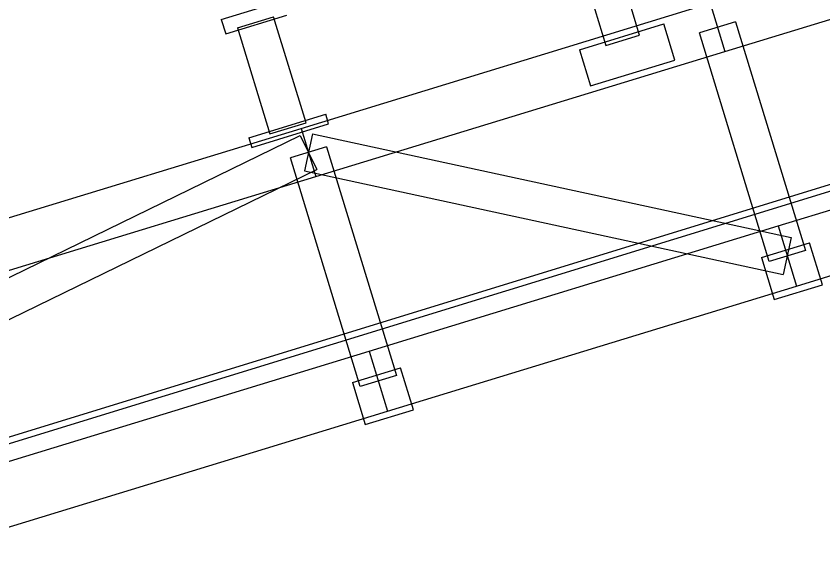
# Model space of a CAD drawing. Header units: millimetres. Extents: x -1970 to 59977, y -65068 to 6837.
# Drawn here: x 24471 to 25113, y 2640 to 3067 of the extents above; entities that cross this region are included whole.
import ezdxf

# ---------------------------------------------------------------- set-up
doc = ezdxf.new("R2010")
doc.units = ezdxf.units.MM
doc.layers.add('COTAS_P', color=1, linetype='Continuous', lineweight=0)
doc.layers.add('lateral_C02', color=7, linetype='Continuous', lineweight=0)
doc.dimstyles.new('R19_100', dxfattribs={"dimtxt": 250, "dimasz": 150, "dimexe": 150, "dimexo": 80, "dimgap": 100, "dimtad": 1, "dimtih": 1, "dimtoh": 1, "dimdsep": 46, "dimcen": 0.09, "dimadec": 0, "dimazin": 0, "dimtfac": 1, "dimtdec": 4, "dimtofl": 0, "dimtmove": 0, "dimatfit": 3, "dimfxl": 1, "dimtolj": 1, "dimtzin": 0, "dimarcsym": 0})

# ---------------------------------------------------------------- blocks, each defined once
blk = doc.blocks.new('*D3')
at = {"layer": 'COTAS_P', "color": 0, "lineweight": -2, "transparency": 16777216}
for p, q in [((25334.81, 3271.57), (25051.31, 4199.21)), ((16158.18, 1324.54), (24951.7, 4011.92)), ((16254.38, 496.51), (15970.89, 1424.15))]:
    blk.add_line(p, q, dxfattribs=at)
at = {"layer": 'COTAS_P', "color": 0, "transparency": 16777216}
for points in [[(24944.39, 4035.83), (24959, 3988.02), (25095.15, 4055.76)], [(16150.87, 1348.45), (16165.48, 1300.63), (16014.73, 1280.7)]]:
    blk.add_solid(points, dxfattribs=at)
at = {"layer": 'Defpoints', "color": 0, "transparency": 16777216}
for p in [(25095.15, 4055.76), (25358.19, 3195.06), (16277.76, 420)]:
    blk.add_point(p, dxfattribs=at)

msp = doc.modelspace()

# ---------------------------------------------------------------- linework, layer by layer
at = {"layer": 'lateral_C02'}
for p, q in [((24967.072, 3051.483), (24901.313, 3266.658)), ((24874.535, 3258.475), (24940.295, 3043.299)), ((25034.761, 3038.708), (25546.402, 3195.07)), ((24634.484, 3064.029), (24683.066, 3078.876)), ((24697.916, 2977.591), (25023.071, 3076.961)), ((25023.071, 3076.961), (25034.761, 3038.708)), ((24637.991, 3052.553), (24686.573, 3067.4)), ((24647.352, 3057.505), (24676.042, 3066.273)), ((24701.821, 2981.922), (24676.042, 3066.273)), ((24634.484, 3064.029), (24637.991, 3052.553)), ((24919.335, 3040.031), (24986.279, 3060.489)), ((24995.047, 3031.799), (24986.279, 3060.489)), ((25043.261, 3062.219), (25014.571, 3053.451)), ((25043.261, 3062.219), (25098.792, 2880.515)), ((24647.352, 3057.505), (24673.131, 2973.154)), ((25070.102, 2871.747), (25014.571, 3053.451)), ((25077.14, 2900.039), (25588.78, 3056.401)), ((24940.295, 3043.299), (24967.072, 3051.483)), ((24919.335, 3040.031), (24928.103, 3011.34)), ((24709.607, 2939.338), (25034.761, 3038.708)), ((24928.103, 3011.34), (24995.047, 3031.799)), ((16335.427, 232.465), (25411.088, 3023.01)), ((16336.897, 227.686), (25412.557, 3018.231)), ((25091.753, 2852.222), (25603.394, 3008.584)), ((24656.289, 2970.098), (24717.494, 2988.803)), ((24719.832, 2981.152), (24717.494, 2988.803)), ((23550.312, 2626.873), (24697.916, 2977.591)), ((24658.627, 2962.447), (24719.832, 2981.152)), ((24673.131, 2973.154), (24701.821, 2981.922)), ((24697.916, 2977.591), (24709.607, 2939.338)), ((23605.114, 2439.525), (24697.188, 2971.947)), ((24656.289, 2970.098), (24658.627, 2962.447)), ((24697.188, 2971.947), (24710.335, 2944.981)), ((24706.932, 2973.125), (24700.591, 2943.803)), ((24706.932, 2973.125), (25087.617, 2890.792)), ((24718.107, 2962.848), (24689.416, 2954.08)), ((24718.107, 2962.848), (24773.637, 2781.144)), ((24744.947, 2772.376), (24689.416, 2954.08)), ((23618.261, 2412.559), (24710.335, 2944.981)), ((24700.591, 2943.803), (25081.276, 2861.47)), ((23562.002, 2588.619), (24709.607, 2939.338)), ((24751.985, 2800.669), (25077.14, 2900.039)), ((25077.14, 2900.039), (25091.753, 2852.222)), ((25063.859, 2875.067), (25102.112, 2886.758)), ((25087.617, 2890.792), (25081.276, 2861.47)), ((25112.341, 2853.286), (25102.112, 2886.758)), ((25098.792, 2880.515), (25070.102, 2871.747)), ((25063.859, 2875.067), (25074.088, 2841.595)), ((24766.599, 2752.852), (25091.753, 2852.222)), ((25074.088, 2841.595), (25112.341, 2853.286)), ((23604.381, 2449.95), (24751.985, 2800.669)), ((24751.985, 2800.669), (24766.599, 2752.852)), ((24738.704, 2775.697), (24776.957, 2787.387)), ((24787.187, 2753.916), (24776.957, 2787.387)), ((24773.637, 2781.144), (24744.947, 2772.376)), ((24738.704, 2775.697), (24748.933, 2742.225)), ((23618.994, 2402.133), (24766.599, 2752.852)), ((24748.933, 2742.225), (24787.187, 2753.916))]:
    msp.add_line(p, q, dxfattribs=at)

# ---------------------------------------------------------------- dimensions: what is measured, and where the dimension line sits
at = {"layer": 'COTAS_P'}
dim = msp.add_aligned_dim(p1=(16277.765, 420), p2=(25358.187, 3195.061), distance=900, text='<> P', dimstyle='R19_100', dxfattribs=at)
dim.commit()
dim.dimension.update_dxf_attribs({"geometry": '*D3', "text_midpoint": (20554.937, 2668.234)})

doc.saveas('drawing.dxf')
